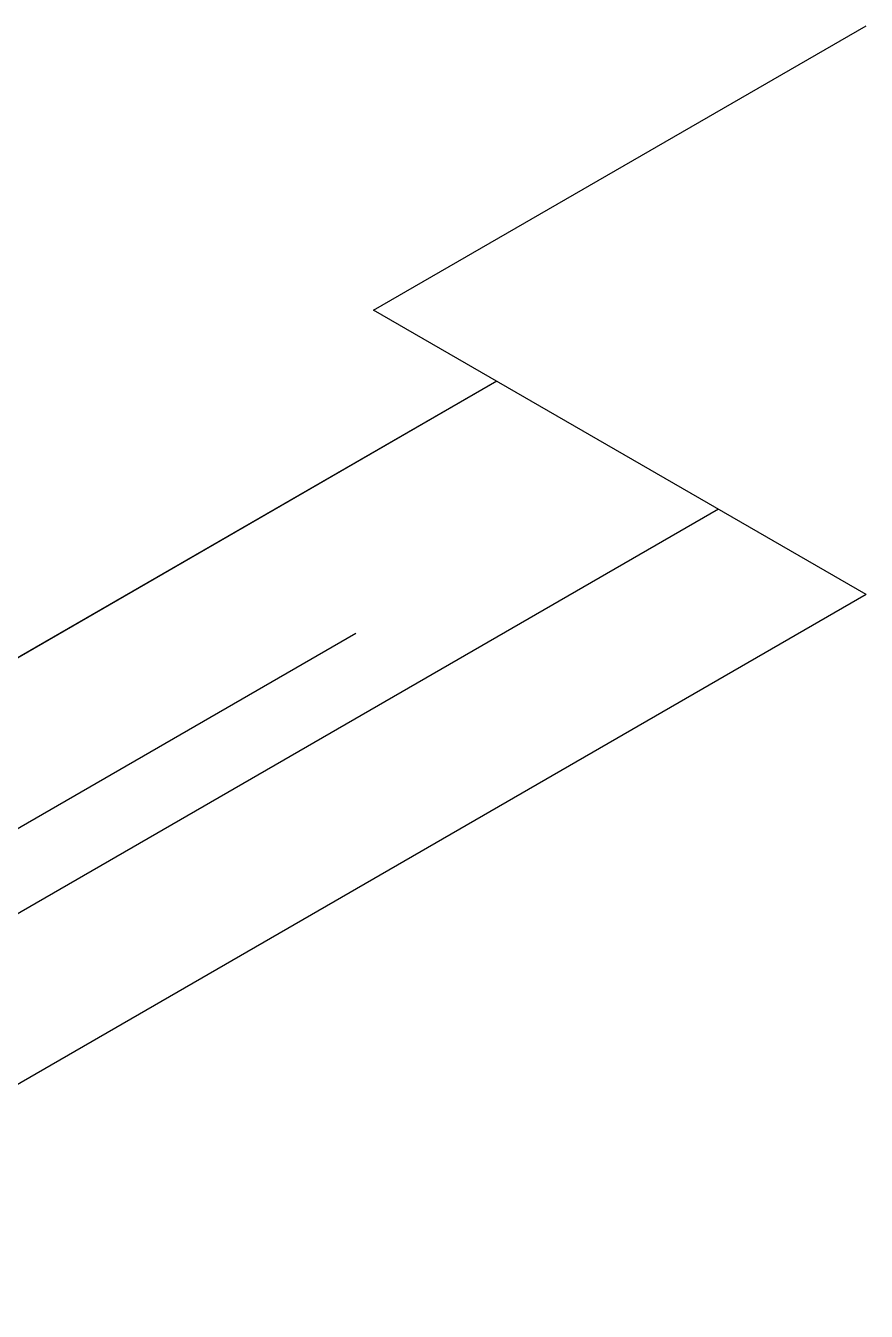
# Model space of a CAD drawing. Header units: millimetres. Extents: x 474.7 to 528.3, y 13.1 to 23.5.
# Drawn here: x 486.508 to 486.7493, y 15.421 to 15.7901 of the extents above; entities that cross this region are included whole.
import ezdxf

# ---------------------------------------------------------------- set-up
doc = ezdxf.new("R2010")
doc.units = ezdxf.units.MM
doc.header["$LTSCALE"] = 2.5
doc.linetypes.add('HIDDEN2', pattern=[0.1875, 0.125, -0.0625])
doc.layers.add('I-ARQ', color=8, linetype='Continuous')

msp = doc.modelspace()

# ---------------------------------------------------------------- linework, layer by layer
at = {"layer": 'I-ARQ', "extrusion": (0, 0.816497, 0.57735)}
for p, q in [((486.60788, 15.70841, 9.69227), (486.7493, 15.79006, 9.5768)), ((486.7493, 15.62676, 9.80774), (486.60788, 15.70841, 9.69227)), ((486.64323, 15.688, 9.72114), (486.14253, 15.39891, 10.12996)), ((486.64323, 15.688, 9.72114), (486.17124, 15.41549, 10.10652)), ((486.7493, 15.62676, 9.80774), (483.47009, 13.73351, 12.4852)), ((486.7493, 15.62676, 9.80774), (486.27731, 15.35425, 10.19312))]:
    msp.add_line(p, q, dxfattribs=at)
at = {"layer": 'I-ARQ', "linetype": 'HIDDEN2', "extrusion": (0, 0.816497, 0.57735)}
for p, q in [((486.33211, 15.45938, 10.04445), (486.68566, 15.6635, 9.75578)), ((486.70687, 15.65125, 9.7731), (486.35332, 15.44713, 10.06177))]:
    msp.add_line(p, q, dxfattribs=at)

doc.saveas('drawing.dxf')
